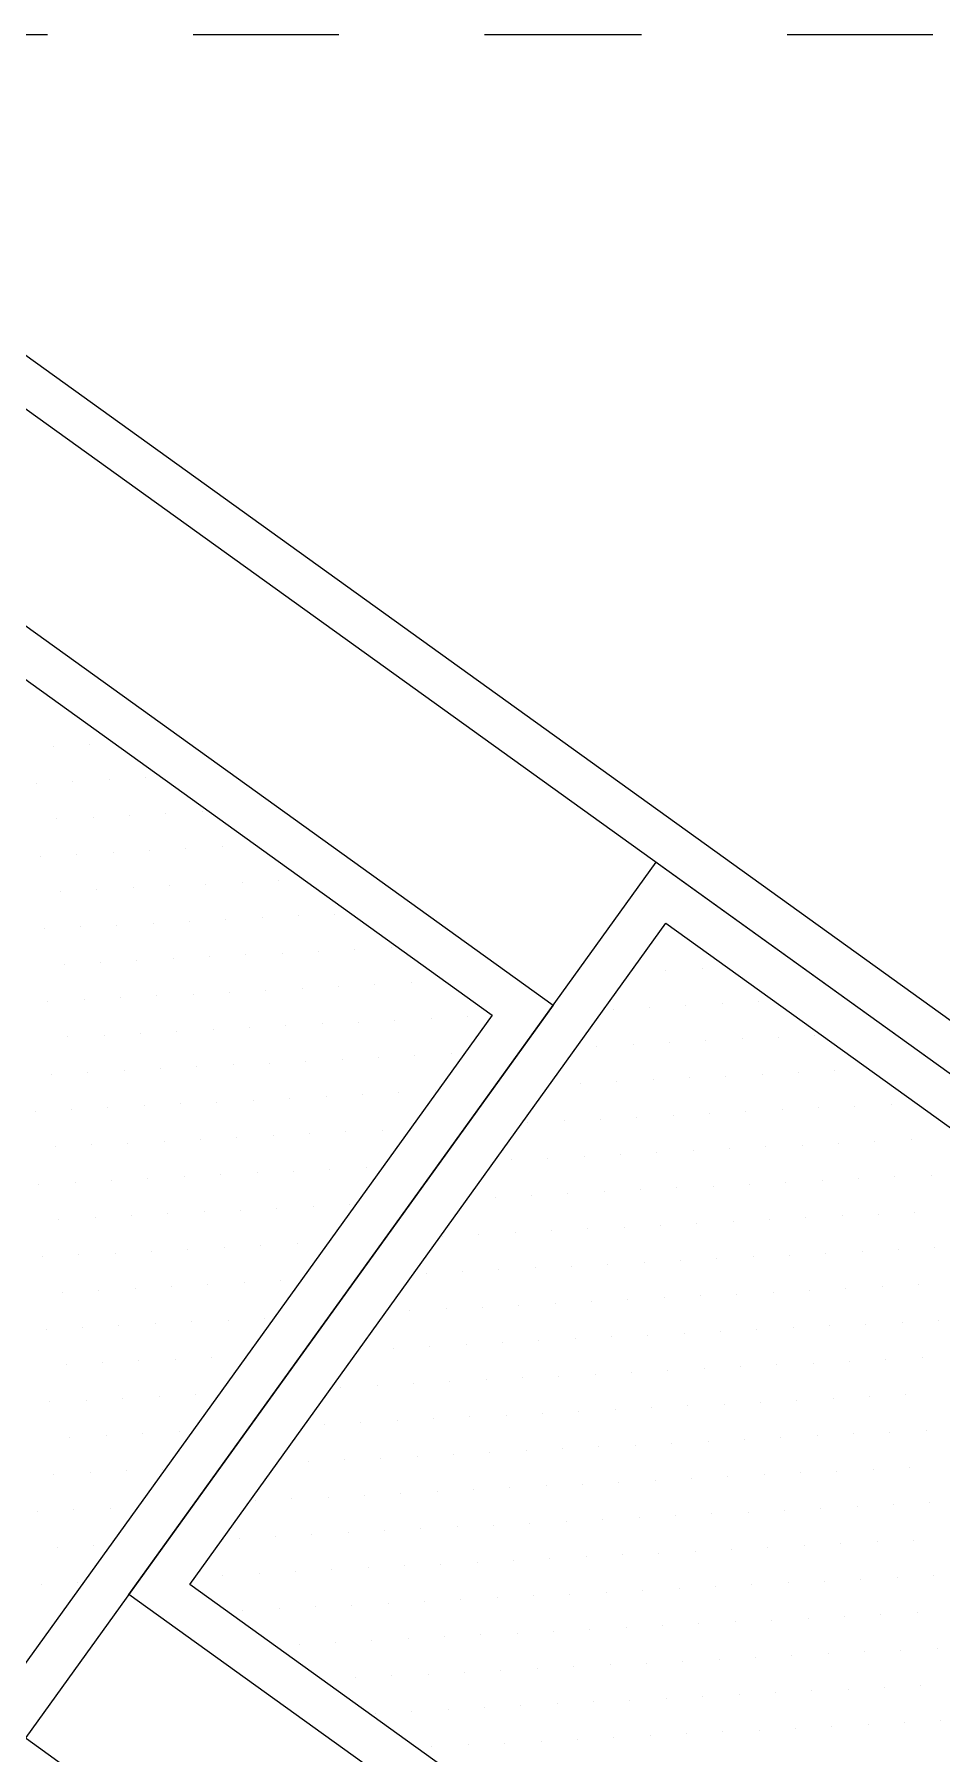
# Model space of a CAD drawing. Header units: inches. Extents: x -1721 to -596, y -6348 to -3031.
# Drawn here: x -794.993 to -794.369, y -3137.847 to -3136.665 of the extents above; entities that cross this region are included whole.
import ezdxf

# ---------------------------------------------------------------- set-up
doc = ezdxf.new("R2010")
doc.units = ezdxf.units.IN
doc.header["$MEASUREMENT"] = 0
doc.linetypes.add('$0$ACAD_ISO10W100', pattern=[18, 12, -3, 0, -3])
doc.layers.add('$0$AA pareti non sezionate', color=2, linetype='Continuous', lineweight=25)
doc.layers.add('$0$AA- arredo', color=8, linetype='Continuous', lineweight=18)

msp = doc.modelspace()

# ---------------------------------------------------------------- linework, layer by layer
at = {"layer": '$0$AA pareti non sezionate', "linetype": '$0$ACAD_ISO10W100', "ltscale": 0.009}
msp.add_line((-805.6994, -3136.6652), (-793.542, -3136.6652), dxfattribs=at)
at = {"layer": '$0$AA- arredo'}
for p, q in [((-796.6248, -3136.6652), (-793.1248, -3139.1852)), ((-795.6147, -3136.6652), (-794.6781, -3137.3393)), ((-795.5634, -3136.6652), (-794.6362, -3137.3325)), ((-795.3561, -3136.6652), (-793.1666, -3138.241)), ((-795.3048, -3136.6652), (-793.1248, -3138.2342)), ((-794.9277, -3137.7374), (-794.5655, -3137.2342)), ((-794.5655, -3137.2342), (-793.1666, -3138.241)), ((-794.8858, -3137.7306), (-794.5587, -3137.2761)), ((-794.5587, -3137.2761), (-793.2085, -3138.2478)), ((-794.6362, -3137.3325), (-794.9984, -3137.8357)), ((-794.6781, -3137.3393), (-795.0052, -3137.7938)), ((-793.5356, -3138.7024), (-794.8858, -3137.7306)), ((-793.5288, -3138.7442), (-794.9277, -3137.7374))]:
    msp.add_line(p, q, dxfattribs=at)
at = {"layer": '$0$AA- arredo', "linetype": 'Continuous'}
for p, q in [((-794.9797, -3137.1545), (-794.9797, -3137.1545)), ((-794.9548, -3137.1532), (-794.9548, -3137.1532)), ((-794.991, -3137.1801), (-794.991, -3137.1801)), ((-794.966, -3137.1788), (-794.966, -3137.1788)), ((-794.941, -3137.1775), (-794.941, -3137.1775)), ((-794.916, -3137.1763), (-794.916, -3137.1763)), ((-794.9772, -3137.2044), (-794.9772, -3137.2044)), ((-794.9522, -3137.2032), (-794.9522, -3137.2032)), ((-794.9273, -3137.2019), (-794.9273, -3137.2019)), ((-794.9023, -3137.2006), (-794.9023, -3137.2006)), ((-794.8773, -3137.1993), (-794.8773, -3137.1993)), ((-794.9385, -3137.2275), (-794.9385, -3137.2275)), ((-794.9135, -3137.2262), (-794.9135, -3137.2262)), ((-794.8885, -3137.2249), (-794.8885, -3137.2249)), ((-794.8636, -3137.2237), (-794.8636, -3137.2237)), ((-794.9884, -3137.23), (-794.9884, -3137.23)), ((-794.9634, -3137.2288), (-794.9634, -3137.2288)), ((-794.8997, -3137.2505), (-794.8997, -3137.2505)), ((-794.8748, -3137.2493), (-794.8748, -3137.2493)), ((-794.8498, -3137.248), (-794.8498, -3137.248)), ((-794.8248, -3137.2467), (-794.8248, -3137.2467)), ((-794.9747, -3137.2544), (-794.9747, -3137.2544)), ((-794.9497, -3137.2531), (-794.9497, -3137.2531)), ((-794.9247, -3137.2518), (-794.9247, -3137.2518)), ((-794.886, -3137.2749), (-794.886, -3137.2749)), ((-794.861, -3137.2736), (-794.861, -3137.2736)), ((-794.8361, -3137.2723), (-794.8361, -3137.2723)), ((-794.8111, -3137.2711), (-794.8111, -3137.2711)), ((-794.7861, -3137.2698), (-794.7861, -3137.2698)), ((-794.9859, -3137.28), (-794.9859, -3137.28)), ((-794.9609, -3137.2787), (-794.9609, -3137.2787)), ((-794.9359, -3137.2774), (-794.9359, -3137.2774)), ((-794.911, -3137.2761), (-794.911, -3137.2761)), ((-794.8473, -3137.2979), (-794.8473, -3137.2979)), ((-794.8223, -3137.2967), (-794.8223, -3137.2967)), ((-794.7973, -3137.2954), (-794.7973, -3137.2954)), ((-794.7724, -3137.2941), (-794.7724, -3137.2941)), ((-794.7474, -3137.2928), (-794.7474, -3137.2928)), ((-794.9721, -3137.3043), (-794.9721, -3137.3043)), ((-794.9471, -3137.303), (-794.9471, -3137.303)), ((-794.9222, -3137.3018), (-794.9222, -3137.3018)), ((-794.8972, -3137.3005), (-794.8972, -3137.3005)), ((-794.8722, -3137.2992), (-794.8722, -3137.2992)), ((-794.5589, -3137.3083), (-794.5589, -3137.3083)), ((-794.5339, -3137.307), (-794.5339, -3137.307)), ((-794.8335, -3137.3223), (-794.8335, -3137.3223)), ((-794.8085, -3137.321), (-794.8085, -3137.321)), ((-794.7836, -3137.3197), (-794.7836, -3137.3197)), ((-794.7586, -3137.3184), (-794.7586, -3137.3184)), ((-794.7336, -3137.3172), (-794.7336, -3137.3172)), ((-794.9833, -3137.3299), (-794.9833, -3137.3299)), ((-794.9584, -3137.3286), (-794.9584, -3137.3286)), ((-794.9334, -3137.3274), (-794.9334, -3137.3274)), ((-794.9084, -3137.3261), (-794.9084, -3137.3261)), ((-794.8834, -3137.3248), (-794.8834, -3137.3248)), ((-794.8585, -3137.3235), (-794.8585, -3137.3235)), ((-794.5701, -3137.3339), (-794.5701, -3137.3339)), ((-794.5451, -3137.3326), (-794.5451, -3137.3326)), ((-794.5201, -3137.3313), (-794.5201, -3137.3313)), ((-794.4952, -3137.3301), (-794.4952, -3137.3301)), ((-794.7948, -3137.3453), (-794.7948, -3137.3453)), ((-794.7698, -3137.3441), (-794.7698, -3137.3441)), ((-794.7449, -3137.3428), (-794.7449, -3137.3428)), ((-794.7199, -3137.3415), (-794.7199, -3137.3415)), ((-794.6949, -3137.3402), (-794.6949, -3137.3402)), ((-794.595, -3137.3351), (-794.595, -3137.3351)), ((-794.9696, -3137.3542), (-794.9696, -3137.3542)), ((-794.9446, -3137.353), (-794.9446, -3137.353)), ((-794.9196, -3137.3517), (-794.9196, -3137.3517)), ((-794.8947, -3137.3504), (-794.8947, -3137.3504)), ((-794.8697, -3137.3491), (-794.8697, -3137.3491)), ((-794.8447, -3137.3479), (-794.8447, -3137.3479)), ((-794.8198, -3137.3466), (-794.8198, -3137.3466)), ((-794.5314, -3137.3569), (-794.5314, -3137.3569)), ((-794.5064, -3137.3557), (-794.5064, -3137.3557)), ((-794.4814, -3137.3544), (-794.4814, -3137.3544)), ((-794.4565, -3137.3531), (-794.4565, -3137.3531)), ((-794.781, -3137.3697), (-794.781, -3137.3697)), ((-794.7561, -3137.3684), (-794.7561, -3137.3684)), ((-794.7311, -3137.3671), (-794.7311, -3137.3671)), ((-794.7061, -3137.3658), (-794.7061, -3137.3658)), ((-794.6063, -3137.3608), (-794.6063, -3137.3608)), ((-794.5813, -3137.3595), (-794.5813, -3137.3595)), ((-794.5563, -3137.3582), (-794.5563, -3137.3582)), ((-794.9808, -3137.3798), (-794.9808, -3137.3798)), ((-794.9558, -3137.3786), (-794.9558, -3137.3786)), ((-794.9308, -3137.3773), (-794.9308, -3137.3773)), ((-794.9059, -3137.376), (-794.9059, -3137.376)), ((-794.8809, -3137.3747), (-794.8809, -3137.3747)), ((-794.8559, -3137.3735), (-794.8559, -3137.3735)), ((-794.831, -3137.3722), (-794.831, -3137.3722)), ((-794.806, -3137.3709), (-794.806, -3137.3709)), ((-794.5176, -3137.3813), (-794.5176, -3137.3813)), ((-794.4926, -3137.38), (-794.4926, -3137.38)), ((-794.4677, -3137.3787), (-794.4677, -3137.3787)), ((-794.4427, -3137.3774), (-794.4427, -3137.3774)), ((-794.7423, -3137.3927), (-794.7423, -3137.3927)), ((-794.7173, -3137.3914), (-794.7173, -3137.3914)), ((-794.6175, -3137.3864), (-794.6175, -3137.3864)), ((-794.5925, -3137.3851), (-794.5925, -3137.3851)), ((-794.5675, -3137.3838), (-794.5675, -3137.3838)), ((-794.5426, -3137.3825), (-794.5426, -3137.3825)), ((-794.967, -3137.4042), (-794.967, -3137.4042)), ((-794.9421, -3137.4029), (-794.9421, -3137.4029)), ((-794.9171, -3137.4016), (-794.9171, -3137.4016)), ((-794.8921, -3137.4003), (-794.8921, -3137.4003)), ((-794.8671, -3137.3991), (-794.8671, -3137.3991)), ((-794.8422, -3137.3978), (-794.8422, -3137.3978)), ((-794.8172, -3137.3965), (-794.8172, -3137.3965)), ((-794.7922, -3137.3953), (-794.7922, -3137.3953)), ((-794.7673, -3137.394), (-794.7673, -3137.394)), ((-794.4789, -3137.4043), (-794.4789, -3137.4043)), ((-794.4539, -3137.4031), (-794.4539, -3137.4031)), ((-794.4289, -3137.4018), (-794.4289, -3137.4018)), ((-794.404, -3137.4005), (-794.404, -3137.4005)), ((-794.992, -3137.4054), (-794.992, -3137.4054)), ((-794.6537, -3137.4132), (-794.6537, -3137.4132)), ((-794.6287, -3137.412), (-794.6287, -3137.412)), ((-794.6037, -3137.4107), (-794.6037, -3137.4107)), ((-794.5787, -3137.4094), (-794.5787, -3137.4094)), ((-794.5538, -3137.4081), (-794.5538, -3137.4081)), ((-794.5288, -3137.4069), (-794.5288, -3137.4069)), ((-794.5038, -3137.4056), (-794.5038, -3137.4056)), ((-794.9533, -3137.4285), (-794.9533, -3137.4285)), ((-794.9283, -3137.4272), (-794.9283, -3137.4272)), ((-794.9033, -3137.426), (-794.9033, -3137.426)), ((-794.8784, -3137.4247), (-794.8784, -3137.4247)), ((-794.8534, -3137.4234), (-794.8534, -3137.4234)), ((-794.8284, -3137.4221), (-794.8284, -3137.4221)), ((-794.8035, -3137.4209), (-794.8035, -3137.4209)), ((-794.7785, -3137.4196), (-794.7785, -3137.4196)), ((-794.7535, -3137.4183), (-794.7535, -3137.4183)), ((-794.4651, -3137.4287), (-794.4651, -3137.4287)), ((-794.4402, -3137.4274), (-794.4402, -3137.4274)), ((-794.4152, -3137.4261), (-794.4152, -3137.4261)), ((-794.3902, -3137.4248), (-794.3902, -3137.4248)), ((-794.9782, -3137.4298), (-794.9782, -3137.4298)), ((-794.6649, -3137.4388), (-794.6649, -3137.4388)), ((-794.6399, -3137.4376), (-794.6399, -3137.4376)), ((-794.6149, -3137.4363), (-794.6149, -3137.4363)), ((-794.59, -3137.435), (-794.59, -3137.435)), ((-794.565, -3137.4337), (-794.565, -3137.4337)), ((-794.54, -3137.4325), (-794.54, -3137.4325)), ((-794.5151, -3137.4312), (-794.5151, -3137.4312)), ((-794.4901, -3137.4299), (-794.4901, -3137.4299)), ((-794.9145, -3137.4516), (-794.9145, -3137.4516)), ((-794.8896, -3137.4503), (-794.8896, -3137.4503)), ((-794.8646, -3137.449), (-794.8646, -3137.449)), ((-794.8396, -3137.4477), (-794.8396, -3137.4477)), ((-794.8147, -3137.4465), (-794.8147, -3137.4465)), ((-794.7897, -3137.4452), (-794.7897, -3137.4452)), ((-794.7647, -3137.4439), (-794.7647, -3137.4439)), ((-794.4264, -3137.4517), (-794.4264, -3137.4517)), ((-794.4014, -3137.4504), (-794.4014, -3137.4504)), ((-794.3765, -3137.4492), (-794.3765, -3137.4492)), ((-794.9894, -3137.4554), (-794.9894, -3137.4554)), ((-794.9645, -3137.4541), (-794.9645, -3137.4541)), ((-794.9395, -3137.4528), (-794.9395, -3137.4528)), ((-794.6761, -3137.4644), (-794.6761, -3137.4644)), ((-794.6511, -3137.4632), (-794.6511, -3137.4632)), ((-794.6261, -3137.4619), (-794.6261, -3137.4619)), ((-794.6012, -3137.4606), (-794.6012, -3137.4606)), ((-794.5762, -3137.4593), (-794.5762, -3137.4593)), ((-794.5512, -3137.4581), (-794.5512, -3137.4581)), ((-794.5263, -3137.4568), (-794.5263, -3137.4568)), ((-794.5013, -3137.4555), (-794.5013, -3137.4555)), ((-794.4763, -3137.4543), (-794.4763, -3137.4543)), ((-794.4514, -3137.453), (-794.4514, -3137.453)), ((-794.9008, -3137.4759), (-794.9008, -3137.4759)), ((-794.8758, -3137.4746), (-794.8758, -3137.4746)), ((-794.8508, -3137.4733), (-794.8508, -3137.4733)), ((-794.8259, -3137.4721), (-794.8259, -3137.4721)), ((-794.8009, -3137.4708), (-794.8009, -3137.4708)), ((-794.7759, -3137.4695), (-794.7759, -3137.4695)), ((-794.4126, -3137.476), (-794.4126, -3137.476)), ((-794.3877, -3137.4748), (-794.3877, -3137.4748)), ((-794.9757, -3137.4797), (-794.9757, -3137.4797)), ((-794.9507, -3137.4784), (-794.9507, -3137.4784)), ((-794.9257, -3137.4772), (-794.9257, -3137.4772)), ((-794.6374, -3137.4875), (-794.6374, -3137.4875)), ((-794.6124, -3137.4862), (-794.6124, -3137.4862)), ((-794.5874, -3137.485), (-794.5874, -3137.485)), ((-794.5624, -3137.4837), (-794.5624, -3137.4837)), ((-794.5375, -3137.4824), (-794.5375, -3137.4824)), ((-794.5125, -3137.4811), (-794.5125, -3137.4811)), ((-794.4875, -3137.4799), (-794.4875, -3137.4799)), ((-794.4626, -3137.4786), (-794.4626, -3137.4786)), ((-794.4376, -3137.4773), (-794.4376, -3137.4773)), ((-794.8621, -3137.4989), (-794.8621, -3137.4989)), ((-794.8371, -3137.4977), (-794.8371, -3137.4977)), ((-794.8121, -3137.4964), (-794.8121, -3137.4964)), ((-794.7123, -3137.4913), (-794.7123, -3137.4913)), ((-794.6873, -3137.49), (-794.6873, -3137.49)), ((-794.6623, -3137.4888), (-794.6623, -3137.4888)), ((-794.3739, -3137.4991), (-794.3739, -3137.4991)), ((-794.9869, -3137.5053), (-794.9869, -3137.5053)), ((-794.9619, -3137.504), (-794.9619, -3137.504)), ((-794.937, -3137.5028), (-794.937, -3137.5028)), ((-794.912, -3137.5015), (-794.912, -3137.5015)), ((-794.887, -3137.5002), (-794.887, -3137.5002)), ((-794.5986, -3137.5106), (-794.5986, -3137.5106)), ((-794.5737, -3137.5093), (-794.5737, -3137.5093)), ((-794.5487, -3137.508), (-794.5487, -3137.508)), ((-794.5237, -3137.5067), (-794.5237, -3137.5067)), ((-794.4988, -3137.5055), (-794.4988, -3137.5055)), ((-794.4738, -3137.5042), (-794.4738, -3137.5042)), ((-794.4488, -3137.5029), (-794.4488, -3137.5029)), ((-794.4239, -3137.5017), (-794.4239, -3137.5017)), ((-794.3989, -3137.5004), (-794.3989, -3137.5004)), ((-794.8483, -3137.5233), (-794.8483, -3137.5233)), ((-794.8233, -3137.522), (-794.8233, -3137.522)), ((-794.7235, -3137.5169), (-794.7235, -3137.5169)), ((-794.6985, -3137.5156), (-794.6985, -3137.5156)), ((-794.6735, -3137.5144), (-794.6735, -3137.5144)), ((-794.6486, -3137.5131), (-794.6486, -3137.5131)), ((-794.6236, -3137.5118), (-794.6236, -3137.5118)), ((-794.9731, -3137.5296), (-794.9731, -3137.5296)), ((-794.9482, -3137.5284), (-794.9482, -3137.5284)), ((-794.9232, -3137.5271), (-794.9232, -3137.5271)), ((-794.8982, -3137.5258), (-794.8982, -3137.5258)), ((-794.8733, -3137.5246), (-794.8733, -3137.5246)), ((-794.5849, -3137.5349), (-794.5849, -3137.5349)), ((-794.5599, -3137.5336), (-794.5599, -3137.5336)), ((-794.5349, -3137.5323), (-794.5349, -3137.5323)), ((-794.51, -3137.5311), (-794.51, -3137.5311)), ((-794.485, -3137.5298), (-794.485, -3137.5298)), ((-794.46, -3137.5285), (-794.46, -3137.5285)), ((-794.4351, -3137.5273), (-794.4351, -3137.5273)), ((-794.4101, -3137.526), (-794.4101, -3137.526)), ((-794.3851, -3137.5247), (-794.3851, -3137.5247)), ((-794.7347, -3137.5425), (-794.7347, -3137.5425)), ((-794.7097, -3137.5412), (-794.7097, -3137.5412)), ((-794.6847, -3137.54), (-794.6847, -3137.54)), ((-794.6598, -3137.5387), (-794.6598, -3137.5387)), ((-794.6348, -3137.5374), (-794.6348, -3137.5374)), ((-794.6098, -3137.5362), (-794.6098, -3137.5362)), ((-794.9844, -3137.5552), (-794.9844, -3137.5552)), ((-794.9594, -3137.554), (-794.9594, -3137.554)), ((-794.9344, -3137.5527), (-794.9344, -3137.5527)), ((-794.9094, -3137.5514), (-794.9094, -3137.5514)), ((-794.8845, -3137.5502), (-794.8845, -3137.5502)), ((-794.8595, -3137.5489), (-794.8595, -3137.5489)), ((-794.8345, -3137.5476), (-794.8345, -3137.5476)), ((-794.5461, -3137.5579), (-794.5461, -3137.5579)), ((-794.5212, -3137.5567), (-794.5212, -3137.5567)), ((-794.4962, -3137.5554), (-794.4962, -3137.5554)), ((-794.4712, -3137.5541), (-794.4712, -3137.5541)), ((-794.4463, -3137.5529), (-794.4463, -3137.5529)), ((-794.4213, -3137.5516), (-794.4213, -3137.5516)), ((-794.3963, -3137.5503), (-794.3963, -3137.5503)), ((-794.3714, -3137.549), (-794.3714, -3137.549)), ((-794.7459, -3137.5681), (-794.7459, -3137.5681)), ((-794.7209, -3137.5669), (-794.7209, -3137.5669)), ((-794.696, -3137.5656), (-794.696, -3137.5656)), ((-794.671, -3137.5643), (-794.671, -3137.5643)), ((-794.646, -3137.563), (-794.646, -3137.563)), ((-794.621, -3137.5618), (-794.621, -3137.5618)), ((-794.5961, -3137.5605), (-794.5961, -3137.5605)), ((-794.5711, -3137.5592), (-794.5711, -3137.5592)), ((-794.9706, -3137.5796), (-794.9706, -3137.5796)), ((-794.9456, -3137.5783), (-794.9456, -3137.5783)), ((-794.9207, -3137.577), (-794.9207, -3137.577)), ((-794.8957, -3137.5758), (-794.8957, -3137.5758)), ((-794.8707, -3137.5745), (-794.8707, -3137.5745)), ((-794.5324, -3137.5823), (-794.5324, -3137.5823)), ((-794.5074, -3137.581), (-794.5074, -3137.581)), ((-794.4825, -3137.5797), (-794.4825, -3137.5797)), ((-794.4575, -3137.5785), (-794.4575, -3137.5785)), ((-794.4325, -3137.5772), (-794.4325, -3137.5772)), ((-794.4076, -3137.5759), (-794.4076, -3137.5759)), ((-794.3826, -3137.5746), (-794.3826, -3137.5746)), ((-794.7571, -3137.5937), (-794.7571, -3137.5937)), ((-794.7321, -3137.5925), (-794.7321, -3137.5925)), ((-794.7072, -3137.5912), (-794.7072, -3137.5912)), ((-794.6822, -3137.5899), (-794.6822, -3137.5899)), ((-794.6572, -3137.5886), (-794.6572, -3137.5886)), ((-794.6323, -3137.5874), (-794.6323, -3137.5874)), ((-794.6073, -3137.5861), (-794.6073, -3137.5861)), ((-794.5823, -3137.5848), (-794.5823, -3137.5848)), ((-794.5574, -3137.5836), (-794.5574, -3137.5836)), ((-794.9818, -3137.6052), (-794.9818, -3137.6052)), ((-794.9568, -3137.6039), (-794.9568, -3137.6039)), ((-794.9319, -3137.6026), (-794.9319, -3137.6026)), ((-794.9069, -3137.6014), (-794.9069, -3137.6014)), ((-794.8819, -3137.6001), (-794.8819, -3137.6001)), ((-794.7821, -3137.595), (-794.7821, -3137.595)), ((-794.4937, -3137.6053), (-794.4937, -3137.6053)), ((-794.4687, -3137.6041), (-794.4687, -3137.6041)), ((-794.4437, -3137.6028), (-794.4437, -3137.6028)), ((-794.4188, -3137.6015), (-794.4188, -3137.6015)), ((-794.3938, -3137.6002), (-794.3938, -3137.6002)), ((-794.7433, -3137.6181), (-794.7433, -3137.6181)), ((-794.7184, -3137.6168), (-794.7184, -3137.6168)), ((-794.6934, -3137.6155), (-794.6934, -3137.6155)), ((-794.6684, -3137.6142), (-794.6684, -3137.6142)), ((-794.6435, -3137.613), (-794.6435, -3137.613)), ((-794.6185, -3137.6117), (-794.6185, -3137.6117)), ((-794.5935, -3137.6104), (-794.5935, -3137.6104)), ((-794.5686, -3137.6092), (-794.5686, -3137.6092)), ((-794.5436, -3137.6079), (-794.5436, -3137.6079)), ((-794.5186, -3137.6066), (-794.5186, -3137.6066)), ((-794.9681, -3137.6295), (-794.9681, -3137.6295)), ((-794.9431, -3137.6282), (-794.9431, -3137.6282)), ((-794.9181, -3137.627), (-794.9181, -3137.627)), ((-794.8931, -3137.6257), (-794.8931, -3137.6257)), ((-794.7933, -3137.6206), (-794.7933, -3137.6206)), ((-794.7683, -3137.6193), (-794.7683, -3137.6193)), ((-794.4799, -3137.6297), (-794.4799, -3137.6297)), ((-794.4549, -3137.6284), (-794.4549, -3137.6284)), ((-794.43, -3137.6271), (-794.43, -3137.6271)), ((-794.405, -3137.6259), (-794.405, -3137.6259)), ((-794.38, -3137.6246), (-794.38, -3137.6246)), ((-794.7046, -3137.6411), (-794.7046, -3137.6411)), ((-794.6797, -3137.6398), (-794.6797, -3137.6398)), ((-794.6547, -3137.6386), (-794.6547, -3137.6386)), ((-794.6297, -3137.6373), (-794.6297, -3137.6373)), ((-794.6047, -3137.636), (-794.6047, -3137.636)), ((-794.5798, -3137.6348), (-794.5798, -3137.6348)), ((-794.5548, -3137.6335), (-794.5548, -3137.6335)), ((-794.5298, -3137.6322), (-794.5298, -3137.6322)), ((-794.5049, -3137.6309), (-794.5049, -3137.6309)), ((-794.9293, -3137.6526), (-794.9293, -3137.6526)), ((-794.9044, -3137.6513), (-794.9044, -3137.6513)), ((-794.8045, -3137.6462), (-794.8045, -3137.6462)), ((-794.7795, -3137.6449), (-794.7795, -3137.6449)), ((-794.7546, -3137.6437), (-794.7546, -3137.6437)), ((-794.7296, -3137.6424), (-794.7296, -3137.6424)), ((-794.4412, -3137.6527), (-794.4412, -3137.6527)), ((-794.4162, -3137.6515), (-794.4162, -3137.6515)), ((-794.3913, -3137.6502), (-794.3913, -3137.6502)), ((-794.9793, -3137.6551), (-794.9793, -3137.6551)), ((-794.9543, -3137.6538), (-794.9543, -3137.6538)), ((-794.6659, -3137.6642), (-794.6659, -3137.6642)), ((-794.6409, -3137.6629), (-794.6409, -3137.6629)), ((-794.616, -3137.6616), (-794.616, -3137.6616)), ((-794.591, -3137.6604), (-794.591, -3137.6604)), ((-794.566, -3137.6591), (-794.566, -3137.6591)), ((-794.5411, -3137.6578), (-794.5411, -3137.6578)), ((-794.5161, -3137.6565), (-794.5161, -3137.6565)), ((-794.4911, -3137.6553), (-794.4911, -3137.6553)), ((-794.4662, -3137.654), (-794.4662, -3137.654)), ((-794.8407, -3137.6731), (-794.8407, -3137.6731)), ((-794.8157, -3137.6718), (-794.8157, -3137.6718)), ((-794.7907, -3137.6705), (-794.7907, -3137.6705)), ((-794.7658, -3137.6693), (-794.7658, -3137.6693)), ((-794.7408, -3137.668), (-794.7408, -3137.668)), ((-794.7158, -3137.6667), (-794.7158, -3137.6667)), ((-794.6909, -3137.6655), (-794.6909, -3137.6655)), ((-794.4274, -3137.6771), (-794.4274, -3137.6771)), ((-794.4025, -3137.6758), (-794.4025, -3137.6758)), ((-794.3775, -3137.6745), (-794.3775, -3137.6745)), ((-794.9905, -3137.6807), (-794.9905, -3137.6807)), ((-794.9655, -3137.6794), (-794.9655, -3137.6794)), ((-794.9405, -3137.6782), (-794.9405, -3137.6782)), ((-794.6521, -3137.6885), (-794.6521, -3137.6885)), ((-794.6272, -3137.6872), (-794.6272, -3137.6872)), ((-794.6022, -3137.686), (-794.6022, -3137.686)), ((-794.5772, -3137.6847), (-794.5772, -3137.6847)), ((-794.5523, -3137.6834), (-794.5523, -3137.6834)), ((-794.5273, -3137.6821), (-794.5273, -3137.6821)), ((-794.5023, -3137.6809), (-794.5023, -3137.6809)), ((-794.4774, -3137.6796), (-794.4774, -3137.6796)), ((-794.4524, -3137.6783), (-794.4524, -3137.6783)), ((-794.8519, -3137.6987), (-794.8519, -3137.6987)), ((-794.8269, -3137.6974), (-794.8269, -3137.6974)), ((-794.8019, -3137.6961), (-794.8019, -3137.6961)), ((-794.777, -3137.6949), (-794.777, -3137.6949)), ((-794.752, -3137.6936), (-794.752, -3137.6936)), ((-794.727, -3137.6923), (-794.727, -3137.6923)), ((-794.7021, -3137.6911), (-794.7021, -3137.6911)), ((-794.6771, -3137.6898), (-794.6771, -3137.6898)), ((-794.3887, -3137.7001), (-794.3887, -3137.7001)), ((-794.9767, -3137.705), (-794.9767, -3137.705)), ((-794.9518, -3137.7038), (-794.9518, -3137.7038)), ((-794.6134, -3137.7116), (-794.6134, -3137.7116)), ((-794.5884, -3137.7103), (-794.5884, -3137.7103)), ((-794.5635, -3137.709), (-794.5635, -3137.709)), ((-794.5385, -3137.7078), (-794.5385, -3137.7078)), ((-794.5135, -3137.7065), (-794.5135, -3137.7065)), ((-794.4886, -3137.7052), (-794.4886, -3137.7052)), ((-794.4636, -3137.7039), (-794.4636, -3137.7039)), ((-794.4386, -3137.7027), (-794.4386, -3137.7027)), ((-794.4137, -3137.7014), (-794.4137, -3137.7014)), ((-794.8631, -3137.7243), (-794.8631, -3137.7243)), ((-794.8381, -3137.723), (-794.8381, -3137.723)), ((-794.8132, -3137.7217), (-794.8132, -3137.7217)), ((-794.7882, -3137.7205), (-794.7882, -3137.7205)), ((-794.7632, -3137.7192), (-794.7632, -3137.7192)), ((-794.7383, -3137.7179), (-794.7383, -3137.7179)), ((-794.7133, -3137.7167), (-794.7133, -3137.7167)), ((-794.6883, -3137.7154), (-794.6883, -3137.7154)), ((-794.6634, -3137.7141), (-794.6634, -3137.7141)), ((-794.6384, -3137.7128), (-794.6384, -3137.7128)), ((-794.375, -3137.7245), (-794.375, -3137.7245)), ((-794.9879, -3137.7307), (-794.9879, -3137.7307)), ((-794.963, -3137.7294), (-794.963, -3137.7294)), ((-794.5997, -3137.7359), (-794.5997, -3137.7359)), ((-794.5747, -3137.7346), (-794.5747, -3137.7346)), ((-794.5497, -3137.7334), (-794.5497, -3137.7334)), ((-794.5248, -3137.7321), (-794.5248, -3137.7321)), ((-794.4998, -3137.7308), (-794.4998, -3137.7308)), ((-794.4748, -3137.7295), (-794.4748, -3137.7295)), ((-794.4499, -3137.7283), (-794.4499, -3137.7283)), ((-794.4249, -3137.727), (-794.4249, -3137.727)), ((-794.3999, -3137.7257), (-794.3999, -3137.7257)), ((-794.8244, -3137.7474), (-794.8244, -3137.7474)), ((-794.7994, -3137.7461), (-794.7994, -3137.7461)), ((-794.7744, -3137.7448), (-794.7744, -3137.7448)), ((-794.7495, -3137.7435), (-794.7495, -3137.7435)), ((-794.7245, -3137.7423), (-794.7245, -3137.7423)), ((-794.6995, -3137.741), (-794.6995, -3137.741)), ((-794.6746, -3137.7397), (-794.6746, -3137.7397)), ((-794.6496, -3137.7384), (-794.6496, -3137.7384)), ((-794.6246, -3137.7372), (-794.6246, -3137.7372)), ((-794.8493, -3137.7486), (-794.8493, -3137.7486)), ((-794.5609, -3137.759), (-794.5609, -3137.759)), ((-794.536, -3137.7577), (-794.536, -3137.7577)), ((-794.511, -3137.7564), (-794.511, -3137.7564)), ((-794.486, -3137.7551), (-794.486, -3137.7551)), ((-794.4611, -3137.7539), (-794.4611, -3137.7539)), ((-794.4361, -3137.7526), (-794.4361, -3137.7526)), ((-794.4111, -3137.7513), (-794.4111, -3137.7513)), ((-794.3862, -3137.7501), (-794.3862, -3137.7501)), ((-794.8106, -3137.7717), (-794.8106, -3137.7717)), ((-794.7856, -3137.7704), (-794.7856, -3137.7704)), ((-794.7607, -3137.7691), (-794.7607, -3137.7691)), ((-794.7357, -3137.7679), (-794.7357, -3137.7679)), ((-794.7107, -3137.7666), (-794.7107, -3137.7666)), ((-794.6858, -3137.7653), (-794.6858, -3137.7653)), ((-794.6608, -3137.764), (-794.6608, -3137.764)), ((-794.6358, -3137.7628), (-794.6358, -3137.7628)), ((-794.6109, -3137.7615), (-794.6109, -3137.7615)), ((-794.5859, -3137.7602), (-794.5859, -3137.7602)), ((-794.5472, -3137.7833), (-794.5472, -3137.7833)), ((-794.5222, -3137.782), (-794.5222, -3137.782)), ((-794.4972, -3137.7807), (-794.4972, -3137.7807)), ((-794.4723, -3137.7795), (-794.4723, -3137.7795)), ((-794.4473, -3137.7782), (-794.4473, -3137.7782)), ((-794.4223, -3137.7769), (-794.4223, -3137.7769)), ((-794.3974, -3137.7757), (-794.3974, -3137.7757)), ((-794.3724, -3137.7744), (-794.3724, -3137.7744)), ((-794.7719, -3137.7947), (-794.7719, -3137.7947)), ((-794.7469, -3137.7935), (-794.7469, -3137.7935)), ((-794.722, -3137.7922), (-794.722, -3137.7922)), ((-794.697, -3137.7909), (-794.697, -3137.7909)), ((-794.672, -3137.7897), (-794.672, -3137.7897)), ((-794.6471, -3137.7884), (-794.6471, -3137.7884)), ((-794.6221, -3137.7871), (-794.6221, -3137.7871)), ((-794.5971, -3137.7858), (-794.5971, -3137.7858)), ((-794.5721, -3137.7846), (-794.5721, -3137.7846)), ((-794.5085, -3137.8064), (-794.5085, -3137.8064)), ((-794.4835, -3137.8051), (-794.4835, -3137.8051)), ((-794.4585, -3137.8038), (-794.4585, -3137.8038)), ((-794.4336, -3137.8025), (-794.4336, -3137.8025)), ((-794.4086, -3137.8013), (-794.4086, -3137.8013)), ((-794.3836, -3137.8), (-794.3836, -3137.8)), ((-794.7332, -3137.8178), (-794.7332, -3137.8178)), ((-794.7082, -3137.8165), (-794.7082, -3137.8165)), ((-794.6832, -3137.8153), (-794.6832, -3137.8153)), ((-794.6583, -3137.814), (-794.6583, -3137.814)), ((-794.6333, -3137.8127), (-794.6333, -3137.8127)), ((-794.6083, -3137.8114), (-794.6083, -3137.8114)), ((-794.5834, -3137.8102), (-794.5834, -3137.8102)), ((-794.5584, -3137.8089), (-794.5584, -3137.8089)), ((-794.5334, -3137.8076), (-794.5334, -3137.8076)), ((-794.7581, -3137.8191), (-794.7581, -3137.8191)), ((-794.4947, -3137.8307), (-794.4947, -3137.8307)), ((-794.4697, -3137.8294), (-794.4697, -3137.8294)), ((-794.4448, -3137.8281), (-794.4448, -3137.8281)), ((-794.4198, -3137.8269), (-794.4198, -3137.8269)), ((-794.3948, -3137.8256), (-794.3948, -3137.8256)), ((-794.3699, -3137.8243), (-794.3699, -3137.8243)), ((-794.7194, -3137.8421), (-794.7194, -3137.8421)), ((-794.6944, -3137.8409), (-794.6944, -3137.8409)), ((-794.6695, -3137.8396), (-794.6695, -3137.8396)), ((-794.6445, -3137.8383), (-794.6445, -3137.8383)), ((-794.6195, -3137.837), (-794.6195, -3137.837)), ((-794.5946, -3137.8358), (-794.5946, -3137.8358)), ((-794.5696, -3137.8345), (-794.5696, -3137.8345)), ((-794.5446, -3137.8332), (-794.5446, -3137.8332)), ((-794.5197, -3137.832), (-794.5197, -3137.832))]:
    msp.add_line(p, q, dxfattribs=at)

doc.saveas('drawing.dxf')
